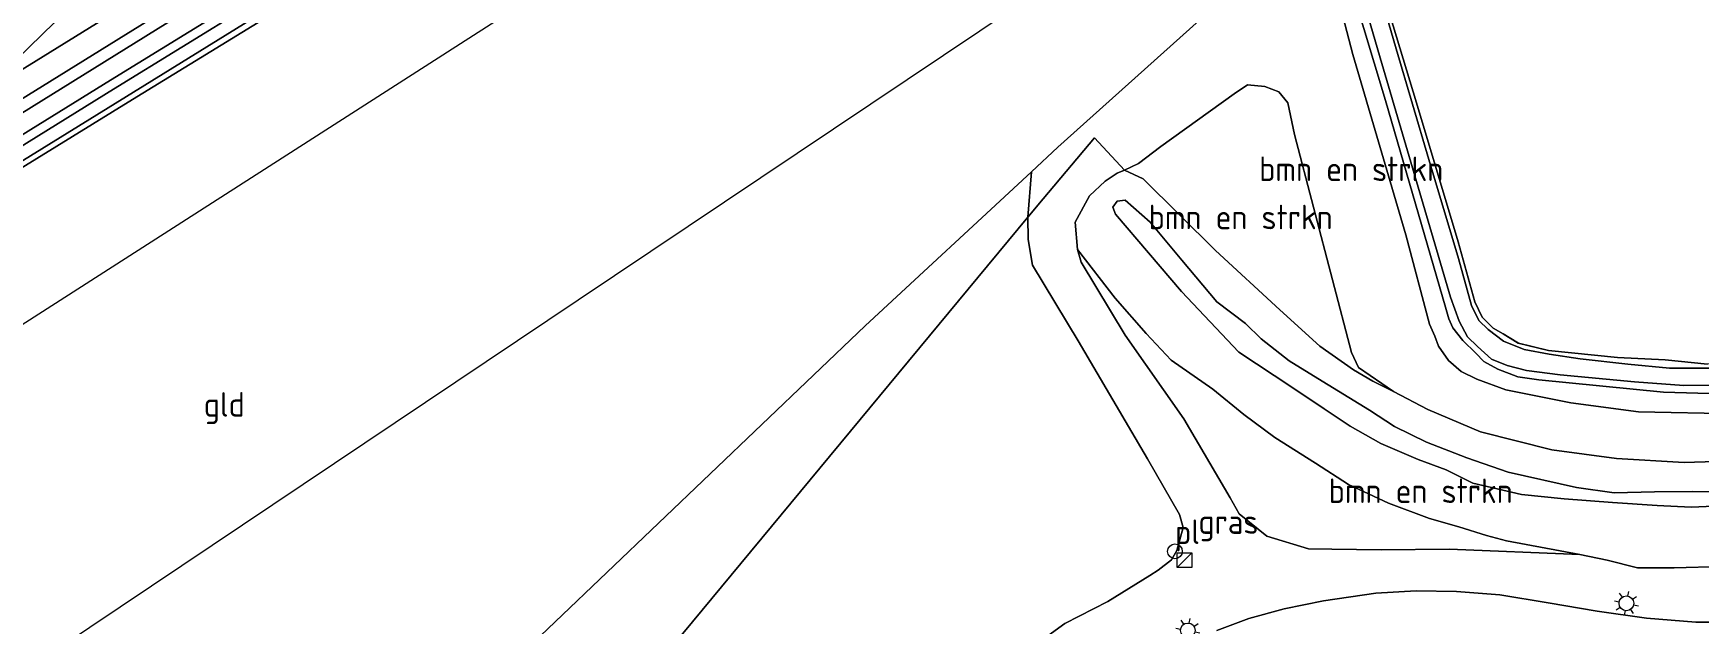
# Model space of a CAD drawing. Extents: x 253736 to 255979, y 477184 to 479215.
# Drawn here: x 255466.4 to 255636.1, y 478697.8 to 478758 of the extents above; entities that cross this region are included whole.
import ezdxf
from ezdxf.enums import TextEntityAlignment as Align

# ---------------------------------------------------------------- set-up
doc = ezdxf.new("R2010")
doc.units = 0
for name, color, linetype, lineweight in [('af-bs-doorgang', 8, 'Continuous', 18), ('af-bs-rasterhekwerk', 8, 'hekwerk', 18), ('bp-b5-bomenstruiken', 8, 'Continuous', 18), ('bp-b5-grasland', 8, 'Continuous', 18), ('gw-bs-insteekwatergang', 8, 'Continuous', 18), ('gw-bs-kruinlijn', 8, 'Continuous', 18), ('gw-bs-teenlijn', 8, 'Continuous', 18), ('kd-bs-opnamedtmgrens', 8, 'Continuous', 18), ('og-b5-grond_ingericht', 8, 'Continuous', 18), ('og-b5-water', 8, 'Continuous', 18), ('og-bs-hoogtelijn', 8, 'Continuous', 18), ('og-bs-inrichtingselement', 8, 'Continuous', 18), ('og-bs-terreinafscheiding', 8, 'Continuous', 18), ('vh-b5-verh_soort', 8, 'Continuous', 18), ('wh-bs-waterlijn', 8, 'Continuous', 18), ('wm-bs-lichtmast', 8, 'Continuous', 18)]:
    doc.layers.add(name, color=color, linetype=linetype, lineweight=lineweight)
doc.styles.add('rtw_iso', font='isocp.shx')
doc.linetypes.add('hekwerk', pattern='A,7,-1.5,[1,RTW.shx,S=0.75,R=0,X=0,Y=0],-1.5', length=10)

# ---------------------------------------------------------------- blocks, each defined once
blk = doc.blocks.new('dtbattr-r')
at = {"style": 'rtw_iso'}
blk.add_attdef('TAG', text='', height=2.5, dxfattribs=at).set_placement((0, 0), align=Align.MIDDLE_CENTER)
blk = doc.blocks.new('RW1 Buren totaal_ACAD_1_FMEBLOCK352')
at = {"layer": 'og-b5-grond_ingericht'}
for points in [[(68.81, -18.38, 25.52), (50.42, -35.67, 25.66), (44.24, -41.44, 25.67), (40.71, -44.78, 25.72), (36.73, -48.37, 25.74), (34.11, -50.45, 25.73), (31.17, -52.7, 25.74), (28.21, -54.91, 25.72), (24.63, -57.25, 25.86), (21.76, -59.12, 25.82), (17.01, -62.03, 25.81), (14.17, -63.49, 25.82), (10.89, -64.89, 25.72), (7.08, -66.37, 25.75), (3.09, -67.53, 25.8), (0.37, -68.21, 25.82), (-3.51, -69.08, 25.74), (-6.91, -69.64, 25.7), (-10.85, -70.28, 25.64), (-15.06, -70.67, 25.67), (-19.38, -70.25, 25.66), (-24.24, -69.99, 25.68), (-31.27, -69.27, 25.81), (-34.34, -68.54, 25.83), (-35.88, -67.59, 25.83), (-36.89, -67.02, 25.8), (-38.01, -65.9, 25.62), (-38.77, -64.32, 25.61), (-40.47, -58.21, 25.68), (-44.73, -44.05, 25.68), (-47.42, -35.09, 25.72), (-49.07, -30.72, 25.59), (-52.64, -19.28, 25.67), (-58.05, -0.64, 25.68), (-61.03, 9.26, 25.62), (-62.01, 12.09, 25.62), (-62.55, 12.78, 25.59), (-63.27, 13.26, 25.59), (-64.6, 13.33, 25.53), (-65.57, 12.69, 25.48), (-65.97, 11.67, 25.42), (-66.68, 14.99, 25.53), (-67.97, 19.06, 25.58), (-68.81, 22.09, 25.52), (-68.36, 22.41, 25.48), (-68.23, 22.37, 25.34), (-67.7, 22.05, 25.36), (-66.64, 22.53, 25.42), (-65.63, 23.33, 25.42), (-65.19, 24.43, 25.47), (-64.79, 25, 25.48), (-62.58, 26.59, 25.61), (-61.53, 27.23, 25.7), (-58.42, 29.13, 25.72), (-57.25, 29.84, 25.7), (-52.31, 33.1, 25.62), (-39.24, 41.2, 25.67), (-23.43, 50.84, 25.74), (-20.91, 52.49, 25.9), (-23.47, 56.92, 25.83), (-21.79, 57.95, 25.8), (-16.84, 61.04, 25.85), (-5.35, 68.04, 25.83), (-2.88, 63.72, 25.88), (9.49, 70.67, 25.92)], [(-3.87, 63.16, 26.04), (-14.14, 57.08, 26.04), (-7.77, 46.22, 26.04), (2.44, 52.08, 26.04)], [(11.38, 49.89, 25.98), (19.22, 37.13, 25.98), (26.76, 41.74, 25.98), (18.98, 54.56, 25.98)], [(6.21, 46.92, 25.99), (-1.84, 41.23, 25.99), (3.94, 32.95, 25.99), (11.98, 38.4, 25.99), (11.87, 38.58, 25.99), (15.81, 41.4, 25.99), (14.53, 43.19, 25.99), (10.66, 40.52, 25.99)], [(-15.62, 13.21, 25.91), (-5.54, 0.33, 25.91), (2.06, 6.11, 25.91), (-8.14, 19.07, 25.91)], [(-24.18, 4.8, 26.13), (-26.92, 8.31, 26.13), (-34.62, 2.39, 26.13), (-34.87, 2.72, 26.13), (-42.25, -2.78, 26.13), (-41.98, -8.34, 26.13), (-39.02, -17.74, 26.13), (-35.23, -16.71, 26.13), (-38.12, -7.09, 26.13), (-40.42, -7.7, 26.13), (-37.49, -5.62, 26.13), (-37.77, -5.27, 26.13), (-32.2, -1.16, 26.13), (-32.13, -1.26, 26.13)]]:
    blk.add_polyline3d(points, close=True, dxfattribs=at)
blk = doc.blocks.new('dtb')
blk.add_circle((0, 0), 0.75)
blk = doc.blocks.new('dtbattr')
at = {"style": 'rtw_iso'}
blk.add_attdef('TAG', (0.59, 0.87), '', height=2.5, dxfattribs=at)
blk = doc.blocks.new('kast')
blk.add_line((-0.75, -0.75), (0.75, 0.75))
blk.add_lwpolyline([(-0.75, 0.75), (0.75, 0.75), (0.75, -0.75), (-0.75, -0.75)], close=True)
blk = doc.blocks.new('lantaarnpaal')
for p, q in [((-0.75, 0), (-1.25, 0)), ((-0.88, 0.88), (-0.53, 0.53)), ((0, 0.75), (0, 1.25)), ((0.53, 0.53), (0.88, 0.88)), ((0.75, 0), (1.25, 0)), ((-0.53, -0.53), (-0.88, -0.88)), ((0, -0.75), (0, -1.25)), ((0.53, -0.53), (0.88, -0.88))]:
    blk.add_line(p, q)
blk.add_circle((0, 0), 0.75)

msp = doc.modelspace()

# ---------------------------------------------------------------- linework, layer by layer
at = {"layer": 'af-bs-doorgang'}
msp.add_polyline3d([(255574.534, 478747.33, 25.601), (255577.618, 478744.013, 25.658)], dxfattribs=at)
at = {"layer": 'af-bs-rasterhekwerk'}
for points in [[(255584.1, 478813.996, 25.583), (255583.266, 478817.018, 25.523), (255555.98, 478800.068, 25.328), (255524.237, 478780.483, 25.034), (255476.533, 478751.217, 24.899), (255432.976, 478724.396, 24.695)], [(255378.341, 478670.25, 24.23), (255389.451, 478661.158, 24.287), (255406.752, 478646.642, 24.29), (255422.689, 478633.554, 24.374), (255430.779, 478626.669, 24.476), (255439.648, 478619.324, 24.401), (255456.402, 478637.687, 24.479), (255551.17, 478728.152, 25.166), (255568.117, 478743.853, 25.379), (255570.809, 478746.348, 25.193), (255597.001, 478769.856, 25.412), (255586.107, 478806.605, 25.415), (255585.399, 478809.926, 25.535)], [(255637.017, 478724.267, 25.673), (255632.693, 478724.682, 25.661), (255627.839, 478724.947, 25.679), (255620.802, 478725.66, 25.808), (255617.73, 478726.391, 25.829), (255616.199, 478727.347, 25.826), (255615.184, 478727.909, 25.802), (255614.066, 478729.031, 25.616), (255613.3, 478730.612, 25.613), (255611.602, 478736.727, 25.682), (255607.349, 478750.878, 25.676), (255604.656, 478759.846, 25.724)], [(255425.09, 478573.925, 24.528), (255461.684, 478595.96, 24.986), (255458.315, 478608.467, 24.914), (255459.431, 478611.484, 24.962), (255469.264, 478627.979, 25.157), (255474.025, 478633.179, 25.157), (255484.302, 478644.132, 24.869), (255499.948, 478659.024, 24.722), (255528.502, 478691.851, 24.776), (255567.762, 478739.232, 25.382), (255569.315, 478741.106, 25.421), (255574.534, 478747.33, 25.601)], [(255577.618, 478744.013, 25.658), (255579.498, 478743.128, 25.781), (255586.864, 478735.852, 25.829), (255593.432, 478729.784, 25.859), (255597.521, 478726.095, 25.94), (255600.927, 478723.663, 25.97), (255602.902, 478722.519, 26.021), (255605.026, 478721.478, 26), (255608.525, 478719.648, 25.964), (255613.895, 478717.362, 25.961), (255621.153, 478715.533, 26.078), (255627.731, 478714.655, 26.147), (255634.617, 478714.251, 26.186), (255639.956, 478714.395, 26.18)]]:
    msp.add_polyline3d(points, dxfattribs=at)
at = {"layer": 'bp-b5-bomenstruiken'}
for points in [[(255605.026, 478721.478, 26), (255602.902, 478722.519, 26.021), (255600.927, 478723.663, 25.97), (255597.521, 478726.095, 25.94), (255593.432, 478729.784, 25.859), (255586.864, 478735.852, 25.829), (255579.498, 478743.128, 25.781), (255577.618, 478744.013, 25.658), (255579.02, 478744.685, 25.661), (255581.321, 478746.43, 25.565), (255588.792, 478751.788, 25.496), (255590.138, 478752.701, 25.502), (255591.91, 478752.543, 25.613), (255593.34, 478751.99, 25.67), (255594.264, 478750.883, 25.667), (255594.925, 478747.664, 25.652), (255600.749, 478725.452, 25.94), (255601.459, 478723.923, 25.967)], [(255567.762, 478739.232, 25.382), (255528.502, 478691.851, 24.776), (255499.948, 478659.024, 24.722), (255484.302, 478644.132, 24.869), (255474.025, 478633.179, 25.157), (255469.264, 478627.979, 25.157), (255459.431, 478611.484, 24.962), (255458.315, 478608.467, 24.914), (255461.684, 478595.96, 24.986), (255425.09, 478573.925, 24.528), (255411.455, 478594.271, 24.477), (255423.557, 478601.905, 24.491), (255439.775, 478615.616, 24.44), (255440.951, 478616.557, 24.401), (255440.678, 478617.743, 24.404), (255439.648, 478619.324, 24.401), (255456.402, 478637.687, 24.479), (255551.17, 478728.152, 25.166), (255568.117, 478743.853, 25.379)], [(255623.992, 478704.879, 25.457), (255610.727, 478705.396, 25.502), (255603.757, 478705.343, 25.529), (255598.728, 478705.416, 25.547), (255596.352, 478705.426, 25.535), (255592.116, 478706.719, 25.532), (255589.294, 478709.009, 25.493), (255588.378, 478710.624, 25.43), (255583.652, 478718.699, 25.43), (255577.682, 478727.226, 25.403), (255573.184, 478734.638, 25.523), (255572.813, 478735.924, 25.565), (255576.644, 478730.971, 25.538), (255579.799, 478727.376, 25.538), (255582.351, 478724.673, 25.52), (255586.62, 478721.695, 25.529), (255589.752, 478719.121, 25.55), (255592.922, 478716.789, 25.559), (255597.058, 478714.169, 25.559), (255600.418, 478712, 25.526), (255604.51, 478710.094, 25.517), (255608.681, 478708.528, 25.526), (255611.662, 478707.672, 25.502), (255614.499, 478706.786, 25.496), (255616.542, 478706.249, 25.502)]]:
    msp.add_polyline3d(points, close=True, dxfattribs=at)
for points in [[(255638.532, 478703.653, 25.427), (255633.619, 478703.509, 25.421), (255629.889, 478703.503, 25.418), (255626.772, 478704.278, 25.439), (255623.992, 478704.879, 25.457), (255616.542, 478706.249, 25.502), (255614.499, 478706.786, 25.496), (255611.662, 478707.672, 25.502), (255608.681, 478708.528, 25.526), (255604.51, 478710.094, 25.517), (255600.418, 478712, 25.526), (255597.058, 478714.169, 25.559), (255592.922, 478716.789, 25.559), (255589.752, 478719.121, 25.55), (255586.62, 478721.695, 25.529), (255582.351, 478724.673, 25.52), (255579.799, 478727.376, 25.538), (255576.644, 478730.971, 25.538), (255572.813, 478735.924, 25.565), (255572.573, 478738.71, 25.556), (255574.037, 478741.397, 25.604), (255575.633, 478742.884, 25.607), (255576.853, 478743.699, 25.616), (255577.618, 478744.013, 25.658), (255579.498, 478743.128, 25.781), (255586.864, 478735.852, 25.829), (255593.432, 478729.784, 25.859), (255597.521, 478726.095, 25.94), (255600.927, 478723.663, 25.97), (255602.902, 478722.519, 26.021), (255605.026, 478721.478, 26), (255608.525, 478719.648, 25.964), (255613.895, 478717.362, 25.961), (255621.153, 478715.533, 26.078), (255627.731, 478714.655, 26.147), (255634.617, 478714.251, 26.186), (255639.956, 478714.395, 26.18)], [(255639.96, 478709.88, 28.712), (255635.332, 478709.683, 28.7), (255631.873, 478709.849, 28.694), (255627.334, 478710.176, 28.697), (255622.419, 478710.526, 28.7), (255618.049, 478710.985, 28.706), (255613.084, 478712.119, 28.715), (255610.386, 478713.475, 28.715), (255607.519, 478714.549, 28.715), (255603.72, 478716.162, 28.7), (255600.604, 478717.949, 28.73), (255597.948, 478719.722, 28.751), (255594.657, 478721.919, 28.697), (255589.24, 478725.487, 28.673), (255583.419, 478731.676, 28.541), (255576.676, 478739.541, 28.487), (255576.426, 478740.251, 28.43), (255576.845, 478740.865, 28.394), (255577.68, 478740.972, 28.391), (255580.229, 478738.708, 28.385), (255583.461, 478734.857, 28.394), (255587.02, 478730.616, 28.463), (255589.951, 478728.406, 28.496), (255591.542, 478726.829, 28.508), (255594.368, 478724.591, 28.514), (255597.294, 478722.796, 28.535), (255602.576, 478719.568, 28.547), (255605.113, 478717.914, 28.547), (255608.378, 478716.324, 28.565), (255612.47, 478714.708, 28.676), (255616.704, 478713.251, 28.7), (255623.656, 478711.687, 28.703), (255627.509, 478711.14, 28.703), (255631.592, 478711.249, 28.709), (255635.45, 478711.285, 28.667), (255638.964, 478711.261, 28.652)], [(255638.964, 478711.261, 28.652), (255635.45, 478711.285, 28.667), (255631.592, 478711.249, 28.709), (255627.509, 478711.14, 28.703), (255623.656, 478711.687, 28.703), (255616.704, 478713.251, 28.7), (255612.47, 478714.708, 28.676), (255608.378, 478716.324, 28.565), (255605.113, 478717.914, 28.547), (255602.576, 478719.568, 28.547), (255597.294, 478722.796, 28.535), (255594.368, 478724.591, 28.514), (255591.542, 478726.829, 28.508), (255589.951, 478728.406, 28.496), (255587.02, 478730.616, 28.463), (255583.461, 478734.857, 28.394), (255580.229, 478738.708, 28.385), (255577.68, 478740.972, 28.391), (255576.845, 478740.865, 28.394), (255576.426, 478740.251, 28.43), (255576.676, 478739.541, 28.487), (255583.419, 478731.676, 28.541), (255589.24, 478725.487, 28.673), (255594.657, 478721.919, 28.697), (255597.948, 478719.722, 28.751), (255600.604, 478717.949, 28.73), (255603.72, 478716.162, 28.7), (255607.519, 478714.549, 28.715), (255610.386, 478713.475, 28.715), (255613.084, 478712.119, 28.715), (255618.049, 478710.985, 28.706), (255622.419, 478710.526, 28.7), (255627.334, 478710.176, 28.697), (255631.873, 478709.849, 28.694), (255635.332, 478709.683, 28.7), (255639.96, 478709.88, 28.712)], [(255528.502, 478691.851, 24.776), (255567.762, 478739.232, 25.382), (255567.791, 478736.951, 25.385), (255568.248, 478734.336, 25.388), (255572.875, 478726.646, 25.373), (255579.939, 478714.598, 25.406), (255583.221, 478708.94, 25.469), (255583.584, 478707.613, 25.475), (255582.926, 478705.281, 25.487), (255582.396, 478704.335, 25.484), (255581.037, 478703.266, 25.481), (255580.185, 478702.736, 25.49), (255575.923, 478700.064, 25.319), (255571.536, 478697.828, 25.283), (255566.793, 478694.402, 25.34)]]:
    msp.add_polyline3d(points, dxfattribs=at)
at = {"layer": 'bp-b5-grasland'}
for points in [[(255460.815, 478751.515, 25.389), (255468.585, 478759.065, 25.725), (255482.653, 478767.733, 25.775), (255520.178, 478790.819, 25.781), (255552.751, 478810.927, 25.892), (255571.541, 478822.308, 25.853), (255584.221, 478827.448, 25.787), (255559.053, 478812.068, 25.688), (255537.643, 478798.845, 25.598), (255507.386, 478780.205, 25.49), (255475.451, 478760.547, 25.445)], [(255583.716, 478817.347, 25.484), (255583.266, 478817.018, 25.523), (255555.98, 478800.068, 25.328), (255524.237, 478780.483, 25.034), (255476.533, 478751.217, 24.899), (255432.976, 478724.396, 24.695), (255434.627, 478726.076, 24.633), (255453.024, 478737.409, 24.77), (255489.008, 478759.601, 24.89), (255529.933, 478784.662, 25.037), (255553.808, 478799.308, 25.268), (255572.099, 478810.51, 25.346), (255582.873, 478817.42, 25.352), (255583.215, 478817.55, 25.346)]]:
    msp.add_polyline3d(points, close=True, dxfattribs=at)
for points in [[(255448.121, 478739.185, 25.119), (255481.101, 478759.663, 25.271), (255516.332, 478781.206, 25.313), (255547.399, 478800.202, 25.478), (255576.411, 478818.339, 25.634), (255586.65, 478824.341, 25.673), (255587.438, 478824.733, 25.676), (255588.22, 478824.299, 25.667), (255588.841, 478823.466, 25.667), (255589.22, 478822.571, 25.673), (255589.09, 478821.536, 25.676), (255588.573, 478821.018, 25.574), (255587.44, 478820.171, 25.511), (255587.282, 478819.932, 25.484), (255583.716, 478817.347, 25.484), (255583.215, 478817.55, 25.346), (255582.873, 478817.42, 25.352), (255572.099, 478810.51, 25.346), (255553.808, 478799.308, 25.268), (255529.933, 478784.662, 25.037), (255489.008, 478759.601, 24.89), (255453.024, 478737.409, 24.77)], [(255438.676, 478730.008, 23.591), (255474.61, 478752.258, 23.705), (255516.37, 478777.992, 23.804), (255565.465, 478808.489, 23.906), (255582.915, 478818.808, 24.008), (255583.501, 478818.898, 23.996), (255583.9, 478818.658, 23.993), (255584.245, 478818.264, 23.993), (255584.486, 478818.222, 23.993), (255584.756, 478818.428, 23.987), (255584.873, 478819.047, 23.984), (255584.968, 478820.148, 23.987), (255585.404, 478820.796, 24.02), (255588.041, 478822.648, 24.071), (255587.772, 478823.187, 24.071), (255572.609, 478813.698, 23.996), (255545.044, 478796.572, 23.951), (255513.497, 478777.288, 23.825), (255474.3, 478753.182, 23.78), (255441.946, 478733.185, 23.712)], [(255596.332, 478777.317, 24.089), (255604.189, 478751.119, 24.128), (255610.301, 478730.047, 24.239), (255610.662, 478728.881, 24.263), (255611.061, 478727.967, 24.266), (255612.094, 478726.655, 24.266), (255613.398, 478725.38, 24.266), (255614.229, 478724.532, 24.266), (255615.648, 478723.754, 24.266), (255617.677, 478722.957, 24.266), (255619.83, 478722.656, 24.266), (255632.535, 478721.408, 24.269), (255638.378, 478721.246, 24.296)], [(255638.046, 478722.108, 24.422), (255634.592, 478722.078, 24.422), (255629.579, 478722.468, 24.422), (255621.998, 478723.163, 24.377), (255618.579, 478723.627, 24.368), (255616.583, 478724.11, 24.368), (255615.014, 478724.778, 24.368), (255613.578, 478726.062, 24.368), (255612.552, 478727.057, 24.368), (255611.691, 478728.629, 24.368), (255610.832, 478731.069, 24.347), (255603.661, 478755.471, 24.182), (255596.982, 478778.453, 24.155)], [(255639.956, 478714.395, 26.18), (255634.617, 478714.251, 26.186), (255627.731, 478714.655, 26.147), (255621.153, 478715.533, 26.078), (255613.895, 478717.362, 25.961), (255608.525, 478719.648, 25.964), (255605.026, 478721.478, 26), (255601.459, 478723.923, 25.967), (255600.749, 478725.452, 25.94), (255594.925, 478747.664, 25.652), (255594.264, 478750.883, 25.667), (255593.34, 478751.99, 25.67), (255591.91, 478752.543, 25.613), (255590.138, 478752.701, 25.502), (255588.792, 478751.788, 25.496), (255581.321, 478746.43, 25.565), (255579.02, 478744.685, 25.661), (255577.618, 478744.013, 25.658), (255574.534, 478747.33, 25.601), (255569.315, 478741.106, 25.421), (255567.762, 478739.232, 25.382), (255568.117, 478743.853, 25.379), (255570.809, 478746.348, 25.193), (255597.001, 478769.856, 25.412)], [(255598.052, 478766.626, 25.466), (255600.862, 478755.789, 25.58), (255606.275, 478737.438, 25.691), (255608.674, 478728.337, 25.76), (255609.233, 478727.093, 25.757), (255609.607, 478726.087, 25.814), (255610.62, 478724.629, 25.859), (255611.921, 478723.51, 25.85), (255613.506, 478722.742, 25.832), (255616.468, 478721.657, 25.829), (255623.095, 478720.305, 25.868), (255629.985, 478719.402, 25.922), (255639.997, 478719.191, 25.88)], [(255639.997, 478719.191, 25.88), (255629.985, 478719.402, 25.922), (255623.095, 478720.305, 25.868), (255616.468, 478721.657, 25.829), (255613.506, 478722.742, 25.832), (255611.921, 478723.51, 25.85), (255610.62, 478724.629, 25.859), (255609.607, 478726.087, 25.814), (255609.233, 478727.093, 25.757), (255608.674, 478728.337, 25.76), (255606.275, 478737.438, 25.691), (255600.862, 478755.789, 25.58), (255598.052, 478766.626, 25.466)], [(255637.417, 478723.858, 25.601), (255633.15, 478723.839, 25.535), (255628.876, 478724.253, 25.541), (255624.048, 478724.801, 25.595), (255620.884, 478725.288, 25.682), (255618.334, 478725.739, 25.784), (255616.21, 478726.601, 25.745), (255614.671, 478727.79, 25.622), (255613.713, 478728.708, 25.589), (255612.946, 478730.228, 25.58), (255611.637, 478735.023, 25.667), (255608.602, 478745.099, 25.568), (255605.272, 478756.378, 25.586), (255603.009, 478764.21, 25.595)], [(255603.009, 478764.21, 25.595), (255605.272, 478756.378, 25.586), (255608.602, 478745.099, 25.568), (255611.637, 478735.023, 25.667), (255612.946, 478730.228, 25.58), (255613.713, 478728.708, 25.589), (255614.671, 478727.79, 25.622), (255616.21, 478726.601, 25.745), (255618.334, 478725.739, 25.784), (255620.884, 478725.288, 25.682), (255624.048, 478724.801, 25.595), (255628.876, 478724.253, 25.541), (255633.15, 478723.839, 25.535), (255637.417, 478723.858, 25.601)], [(255452.33, 478743.273, 25.196), (255481.655, 478761.491, 25.343)], [(255604.656, 478759.846, 25.724), (255607.349, 478750.878, 25.676), (255611.602, 478736.727, 25.682), (255613.3, 478730.612, 25.613), (255614.066, 478729.031, 25.616), (255615.184, 478727.909, 25.802), (255616.199, 478727.347, 25.826), (255617.73, 478726.391, 25.829), (255620.802, 478725.66, 25.808), (255627.839, 478724.947, 25.679), (255632.693, 478724.682, 25.661), (255637.017, 478724.267, 25.673)], [(255481.101, 478759.663, 25.271), (255448.121, 478739.185, 25.119)], [(255566.793, 478694.402, 25.34), (255571.536, 478697.828, 25.283), (255575.923, 478700.064, 25.319), (255580.185, 478702.736, 25.49), (255581.037, 478703.266, 25.481), (255582.396, 478704.335, 25.484), (255582.926, 478705.281, 25.487), (255583.584, 478707.613, 25.475), (255583.221, 478708.94, 25.469), (255579.939, 478714.598, 25.406), (255572.875, 478726.646, 25.373), (255568.248, 478734.336, 25.388), (255567.791, 478736.951, 25.385), (255567.762, 478739.232, 25.382), (255569.315, 478741.106, 25.421), (255574.534, 478747.33, 25.601), (255577.618, 478744.013, 25.658), (255576.853, 478743.699, 25.616), (255575.633, 478742.884, 25.607), (255574.037, 478741.397, 25.604), (255572.573, 478738.71, 25.556), (255572.813, 478735.924, 25.565), (255573.184, 478734.638, 25.523), (255577.682, 478727.226, 25.403), (255583.652, 478718.699, 25.43), (255588.378, 478710.624, 25.43), (255589.294, 478709.009, 25.493), (255592.116, 478706.719, 25.532), (255596.352, 478705.426, 25.535), (255598.728, 478705.416, 25.547), (255603.757, 478705.343, 25.529), (255610.727, 478705.396, 25.502), (255623.992, 478704.879, 25.457), (255626.772, 478704.278, 25.439), (255629.889, 478703.503, 25.418), (255633.619, 478703.509, 25.421), (255638.532, 478703.653, 25.427)], [(255642.656, 478697.979, 25.601), (255635.824, 478697.983, 25.598), (255630.799, 478698.369, 25.616), (255625.757, 478699.082, 25.619), (255620.776, 478699.943, 25.568), (255615.842, 478700.74, 25.649), (255611.428, 478701.098, 25.631), (255607.31, 478701.16, 25.661), (255603.219, 478700.943, 25.613), (255597.884, 478700.135, 25.568), (255593.862, 478699.32, 25.577), (255590.276, 478698.344, 25.568), (255587.016, 478697.125, 25.529)]]:
    msp.add_polyline3d(points, dxfattribs=at)
at = {"layer": 'gw-bs-insteekwatergang'}
for points in [[(255598.052, 478766.626, 25.466), (255600.862, 478755.789, 25.58), (255606.275, 478737.438, 25.691), (255608.674, 478728.337, 25.76), (255609.233, 478727.093, 25.757), (255609.607, 478726.087, 25.814), (255610.62, 478724.629, 25.859), (255611.921, 478723.51, 25.85), (255613.506, 478722.742, 25.832), (255616.468, 478721.657, 25.829), (255623.095, 478720.305, 25.868), (255629.985, 478719.402, 25.922), (255639.997, 478719.191, 25.88)], [(255637.417, 478723.858, 25.601), (255633.15, 478723.839, 25.535), (255628.876, 478724.253, 25.541), (255624.048, 478724.801, 25.595), (255620.884, 478725.288, 25.682), (255618.334, 478725.739, 25.784), (255616.21, 478726.601, 25.745), (255614.671, 478727.79, 25.622), (255613.713, 478728.708, 25.589), (255612.946, 478730.228, 25.58), (255611.637, 478735.023, 25.667), (255608.602, 478745.099, 25.568), (255605.272, 478756.378, 25.586), (255603.009, 478764.21, 25.595)], [(255481.101, 478759.663, 25.271), (255448.121, 478739.185, 25.119)], [(255453.024, 478737.409, 24.77), (255489.008, 478759.601, 24.89)]]:
    msp.add_polyline3d(points, dxfattribs=at)
at = {"layer": 'gw-bs-kruinlijn'}
msp.add_polyline3d([(255639.96, 478709.88, 28.712), (255635.332, 478709.683, 28.7), (255631.873, 478709.849, 28.694), (255627.334, 478710.176, 28.697), (255622.419, 478710.526, 28.7), (255618.049, 478710.985, 28.706), (255613.084, 478712.119, 28.715), (255610.386, 478713.475, 28.715), (255607.519, 478714.549, 28.715), (255603.72, 478716.162, 28.7), (255600.604, 478717.949, 28.73), (255597.948, 478719.722, 28.751), (255594.657, 478721.919, 28.697), (255589.24, 478725.487, 28.673), (255583.419, 478731.676, 28.541), (255576.676, 478739.541, 28.487), (255576.426, 478740.251, 28.43), (255576.845, 478740.865, 28.394), (255577.68, 478740.972, 28.391), (255580.229, 478738.708, 28.385), (255583.461, 478734.857, 28.394), (255587.02, 478730.616, 28.463), (255589.951, 478728.406, 28.496), (255591.542, 478726.829, 28.508), (255594.368, 478724.591, 28.514), (255597.294, 478722.796, 28.535), (255602.576, 478719.568, 28.547), (255605.113, 478717.914, 28.547), (255608.378, 478716.324, 28.565), (255612.47, 478714.708, 28.676), (255616.704, 478713.251, 28.7), (255623.656, 478711.687, 28.703), (255627.509, 478711.14, 28.703), (255631.592, 478711.249, 28.709), (255635.45, 478711.285, 28.667), (255638.964, 478711.261, 28.652)], dxfattribs=at)
at = {"layer": 'gw-bs-teenlijn'}
msp.add_polyline3d([(255572.813, 478735.924, 25.565), (255576.644, 478730.971, 25.538), (255579.799, 478727.376, 25.538), (255582.351, 478724.673, 25.52), (255586.62, 478721.695, 25.529), (255589.752, 478719.121, 25.55), (255592.922, 478716.789, 25.559), (255597.058, 478714.169, 25.559), (255600.418, 478712, 25.526), (255604.51, 478710.094, 25.517), (255608.681, 478708.528, 25.526), (255611.662, 478707.672, 25.502), (255614.499, 478706.786, 25.496), (255616.542, 478706.249, 25.502), (255623.992, 478704.879, 25.457)], dxfattribs=at)
at = {"layer": 'kd-bs-opnamedtmgrens'}
msp.add_polyline3d([(255628.676, 478914.962, 25.524), (255580.46, 478867.89, 25.623), (255579.147, 478866.609, 25.778), (255576.239, 478863.769, 25.784), (255575.541, 478863.087, 25.816), (255537.66, 478826.168, 25.475), (255527.416, 478816.216, 25.277), (255523.676, 478812.582, 24.593), (255520.666, 478809.659, 24.593), (255517.562, 478806.644, 25.337), (255513.862, 478803.049, 25.445), (255503.851, 478793.324, 25.481), (255492.648, 478782.44, 25.72), (255492.111, 478781.918, 25.694), (255480.895, 478771.023, 25.901), (255469.871, 478760.315, 25.685), (255468.585, 478759.065, 25.725), (255460.815, 478751.515, 25.389)], dxfattribs=at)
at = {"layer": 'og-b5-grond_ingericht'}
msp.add_polyline3d([(255584.1, 478813.996, 25.583), (255585.399, 478809.926, 25.535), (255586.107, 478806.605, 25.415), (255597.001, 478769.856, 25.412), (255570.809, 478746.348, 25.193), (255568.117, 478743.853, 25.379), (255551.17, 478728.152, 25.166), (255456.402, 478637.687, 24.479), (255439.648, 478619.324, 24.401), (255430.779, 478626.669, 24.476), (255422.689, 478633.554, 24.374), (255406.752, 478646.642, 24.29), (255389.451, 478661.158, 24.287), (255378.341, 478670.25, 24.23), (255387.302, 478677.915, 24.349), (255432.976, 478724.396, 24.695), (255476.533, 478751.217, 24.899), (255524.237, 478780.483, 25.034), (255555.98, 478800.068, 25.328), (255583.266, 478817.018, 25.523)], close=True, dxfattribs=at)
at = {"layer": 'og-b5-water'}
msp.add_polyline3d([(255438.676, 478730.008, 23.591), (255441.946, 478733.185, 23.712), (255474.3, 478753.182, 23.78), (255513.497, 478777.288, 23.825), (255545.044, 478796.572, 23.951), (255572.609, 478813.698, 23.996), (255587.772, 478823.187, 24.071), (255588.041, 478822.648, 24.071), (255585.404, 478820.796, 24.02), (255584.968, 478820.148, 23.987), (255584.873, 478819.047, 23.984), (255584.756, 478818.428, 23.987), (255584.486, 478818.222, 23.993), (255584.245, 478818.264, 23.993), (255583.9, 478818.658, 23.993), (255583.501, 478818.898, 23.996), (255582.915, 478818.808, 24.008), (255565.465, 478808.489, 23.906), (255516.37, 478777.992, 23.804), (255474.61, 478752.258, 23.705)], close=True, dxfattribs=at)
for points in [[(255638.378, 478721.246, 24.296), (255632.535, 478721.408, 24.269), (255619.83, 478722.656, 24.266), (255617.677, 478722.957, 24.266), (255615.648, 478723.754, 24.266), (255614.229, 478724.532, 24.266), (255613.398, 478725.38, 24.266), (255612.094, 478726.655, 24.266), (255611.061, 478727.967, 24.266), (255610.662, 478728.881, 24.263), (255610.301, 478730.047, 24.239), (255604.189, 478751.119, 24.128), (255596.332, 478777.317, 24.089)], [(255596.982, 478778.453, 24.155), (255603.661, 478755.471, 24.182), (255610.832, 478731.069, 24.347), (255611.691, 478728.629, 24.368), (255612.552, 478727.057, 24.368), (255613.578, 478726.062, 24.368), (255615.014, 478724.778, 24.368), (255616.583, 478724.11, 24.368), (255618.579, 478723.627, 24.368), (255621.998, 478723.163, 24.377), (255629.579, 478722.468, 24.422), (255634.592, 478722.078, 24.422), (255638.046, 478722.108, 24.422)]]:
    msp.add_polyline3d(points, dxfattribs=at)
at = {"layer": 'og-bs-hoogtelijn'}
msp.add_polyline3d([(255421.711, 478700.382, 24.536), (255568.444, 478794.444, 25.136), (255577.764, 478768.195, 25.283), (255521.936, 478730.779, 24.947), (255450.414, 478682.844, 24.509), (255413.781, 478658.292, 24.335), (255438.145, 478639.365, 24.401), (255478.379, 478666.33, 24.569)], dxfattribs=at)
at = {"layer": 'og-bs-terreinafscheiding'}
for points in [[(255657.15, 478872.219, 25.955), (255640.857, 478862.514, 25.835), (255635.338, 478859.101, 25.901), (255627.725, 478854.393, 25.907), (255626.198, 478853.448, 25.895), (255606.825, 478841.622, 25.82), (255595.716, 478834.73, 25.808), (255584.221, 478827.448, 25.787), (255559.053, 478812.068, 25.688), (255537.643, 478798.845, 25.598), (255507.386, 478780.205, 25.49), (255475.451, 478760.547, 25.445), (255460.815, 478751.515, 25.389)], [(255452.33, 478743.273, 25.196), (255481.655, 478761.491, 25.343), (255515.202, 478782.249, 25.4), (255545.273, 478800.669, 25.571), (255562.723, 478811.426, 25.583), (255586.928, 478826.167, 25.712), (255593.701, 478830.39, 25.718), (255616.438, 478844.618, 25.76), (255627.832, 478851.721, 25.85), (255628.603, 478851.853, 25.832), (255630.281, 478852.88, 25.799), (255635.237, 478855.977, 25.85), (255646.723, 478862.973, 25.826), (255649.014, 478864.539, 25.802), (255651.562, 478866.109, 25.739), (255654, 478867.623, 25.748), (255656.634, 478869.14, 25.775), (255658.544, 478870.126, 25.777)], [(255638.532, 478703.653, 25.427), (255633.619, 478703.509, 25.421), (255629.889, 478703.503, 25.418), (255626.772, 478704.278, 25.439), (255623.992, 478704.879, 25.457), (255610.727, 478705.396, 25.502), (255603.757, 478705.343, 25.529), (255598.728, 478705.416, 25.547), (255596.352, 478705.426, 25.535), (255592.116, 478706.719, 25.532), (255589.294, 478709.009, 25.493), (255588.378, 478710.624, 25.43), (255583.652, 478718.699, 25.43), (255577.682, 478727.226, 25.403), (255573.184, 478734.638, 25.523), (255572.813, 478735.924, 25.565), (255572.573, 478738.71, 25.556), (255574.037, 478741.397, 25.604), (255575.633, 478742.884, 25.607), (255576.853, 478743.699, 25.616), (255577.618, 478744.013, 25.658), (255579.02, 478744.685, 25.661), (255581.321, 478746.43, 25.565), (255588.792, 478751.788, 25.496), (255590.138, 478752.701, 25.502), (255591.91, 478752.543, 25.613), (255593.34, 478751.99, 25.67), (255594.264, 478750.883, 25.667), (255594.925, 478747.664, 25.652), (255600.749, 478725.452, 25.94), (255601.459, 478723.923, 25.967), (255605.026, 478721.478, 26)], [(255567.762, 478739.232, 25.382), (255568.117, 478743.853, 25.379)], [(255566.793, 478694.402, 25.34), (255571.536, 478697.828, 25.283), (255575.923, 478700.064, 25.319), (255580.185, 478702.736, 25.49), (255581.037, 478703.266, 25.481), (255582.396, 478704.335, 25.484), (255582.926, 478705.281, 25.487), (255583.584, 478707.613, 25.475), (255583.221, 478708.94, 25.469), (255579.939, 478714.598, 25.406), (255572.875, 478726.646, 25.373), (255568.248, 478734.336, 25.388), (255567.791, 478736.951, 25.385), (255567.762, 478739.232, 25.382)], [(255587.016, 478697.125, 25.529), (255590.276, 478698.344, 25.568), (255593.862, 478699.32, 25.577), (255597.884, 478700.135, 25.568), (255603.219, 478700.943, 25.613), (255607.31, 478701.16, 25.661), (255611.428, 478701.098, 25.631), (255615.842, 478700.74, 25.649), (255620.776, 478699.943, 25.568), (255625.757, 478699.082, 25.619), (255630.799, 478698.369, 25.616), (255635.824, 478697.983, 25.598), (255642.656, 478697.979, 25.601), (255647.816, 478698.143, 25.574), (255652.582, 478698.627, 25.631), (255657.838, 478699.427, 25.613), (255662.993, 478700.492, 25.589), (255667.076, 478701.48, 25.601), (255670.771, 478702.692, 25.694)]]:
    msp.add_polyline3d(points, dxfattribs=at)
at = {"layer": 'vh-b5-verh_soort'}
for points in [[(255646.723, 478862.973, 25.826), (255635.237, 478855.977, 25.85), (255630.281, 478852.88, 25.799), (255628.603, 478851.853, 25.832), (255627.832, 478851.721, 25.85), (255616.438, 478844.618, 25.76), (255593.701, 478830.39, 25.718), (255586.928, 478826.167, 25.712), (255562.723, 478811.426, 25.583), (255545.273, 478800.669, 25.571), (255515.202, 478782.249, 25.4), (255481.655, 478761.491, 25.343), (255452.33, 478743.273, 25.196)], [(255460.815, 478751.515, 25.389), (255475.451, 478760.547, 25.445), (255507.386, 478780.205, 25.49), (255537.643, 478798.845, 25.598), (255559.053, 478812.068, 25.688), (255584.221, 478827.448, 25.787), (255595.716, 478834.73, 25.808), (255606.825, 478841.622, 25.82), (255626.198, 478853.448, 25.895), (255627.725, 478854.393, 25.907), (255635.338, 478859.101, 25.901), (255640.857, 478862.514, 25.835)], [(255587.016, 478697.125, 25.529), (255590.276, 478698.344, 25.568), (255593.862, 478699.32, 25.577), (255597.884, 478700.135, 25.568), (255603.219, 478700.943, 25.613), (255607.31, 478701.16, 25.661), (255611.428, 478701.098, 25.631), (255615.842, 478700.74, 25.649), (255620.776, 478699.943, 25.568), (255625.757, 478699.082, 25.619), (255630.799, 478698.369, 25.616), (255635.824, 478697.983, 25.598), (255642.656, 478697.979, 25.601), (255647.816, 478698.143, 25.574), (255652.582, 478698.627, 25.631), (255657.838, 478699.427, 25.613), (255662.993, 478700.492, 25.589), (255667.076, 478701.48, 25.601), (255670.771, 478702.692, 25.694), (255672.153, 478697.983, 25.798), (255670.038, 478697.162, 25.667)]]:
    msp.add_polyline3d(points, dxfattribs=at)
at = {"layer": 'wh-bs-waterlijn'}
for points in [[(255438.676, 478730.008, 23.591), (255474.61, 478752.258, 23.705), (255516.37, 478777.992, 23.804), (255565.465, 478808.489, 23.906), (255582.915, 478818.808, 24.008), (255583.501, 478818.898, 23.996), (255583.9, 478818.658, 23.993), (255584.245, 478818.264, 23.993), (255584.486, 478818.222, 23.993), (255584.756, 478818.428, 23.987), (255584.873, 478819.047, 23.984), (255584.968, 478820.148, 23.987), (255585.404, 478820.796, 24.02), (255588.041, 478822.648, 24.071), (255587.772, 478823.187, 24.071), (255572.609, 478813.698, 23.996), (255545.044, 478796.572, 23.951), (255513.497, 478777.288, 23.825), (255474.3, 478753.182, 23.78), (255441.946, 478733.185, 23.712)], [(255596.332, 478777.317, 24.089), (255604.189, 478751.119, 24.128), (255610.301, 478730.047, 24.239), (255610.662, 478728.881, 24.263), (255611.061, 478727.967, 24.266), (255612.094, 478726.655, 24.266), (255613.398, 478725.38, 24.266), (255614.229, 478724.532, 24.266), (255615.648, 478723.754, 24.266), (255617.677, 478722.957, 24.266), (255619.83, 478722.656, 24.266), (255632.535, 478721.408, 24.269), (255638.378, 478721.246, 24.296)], [(255638.046, 478722.108, 24.422), (255634.592, 478722.078, 24.422), (255629.579, 478722.468, 24.422), (255621.998, 478723.163, 24.377), (255618.579, 478723.627, 24.368), (255616.583, 478724.11, 24.368), (255615.014, 478724.778, 24.368), (255613.578, 478726.062, 24.368), (255612.552, 478727.057, 24.368), (255611.691, 478728.629, 24.368), (255610.832, 478731.069, 24.347), (255603.661, 478755.471, 24.182), (255596.982, 478778.453, 24.155)]]:
    msp.add_polyline3d(points, dxfattribs=at)

# ---------------------------------------------------------------- block references
at = {"layer": 'bp-b5-bomenstruiken'}
ref = msp.add_blockref('dtbattr-r', (255591.328125, 478742.15625, 25.778474), dxfattribs=at)
ref.add_attrib('TAG', 'bmn en strkn', dxfattribs={"layer": '0', "height": 2.5, "style": 'rtw_iso'}).set_placement((255591.328125, 478742.15625, 25.778474), align=Align.BOTTOM_LEFT)
ref = msp.add_blockref('dtbattr-r', (255580.0625, 478737.25, 28.675197), dxfattribs=at)
ref.add_attrib('TAG', 'bmn en strkn', dxfattribs={"layer": '0', "height": 2.5, "style": 'rtw_iso'}).set_placement((255580.0625, 478737.25, 28.675197), align=Align.BOTTOM_LEFT)
ref = msp.add_blockref('dtbattr-r', (255598.40625, 478709.359375, 25.510192), dxfattribs=at)
ref.add_attrib('TAG', 'bmn en strkn', dxfattribs={"layer": '0', "height": 2.5, "style": 'rtw_iso'}).set_placement((255598.40625, 478709.359375, 25.510192), align=Align.BOTTOM_LEFT)
at = {"layer": 'bp-b5-grasland'}
ref = msp.add_blockref('dtbattr-r', (255585.140625, 478706.21875, 25.45816), dxfattribs=at)
ref.add_attrib('TAG', 'gras', dxfattribs={"layer": '0', "height": 2.5, "style": 'rtw_iso'}).set_placement((255585.140625, 478706.21875, 25.45816), align=Align.BOTTOM_LEFT)
at = {"layer": 'og-b5-grond_ingericht'}
msp.add_blockref('RW1 Buren totaal_ACAD_1_FMEBLOCK352', (255652.0745, 478794.9325), dxfattribs=at)
ref = msp.add_blockref('dtbattr-r', (255483.789062, 478718.15625, 24.93481), dxfattribs=at)
ref.add_attrib('TAG', 'gld', dxfattribs={"layer": '0', "height": 2.5, "style": 'rtw_iso'}).set_placement((255483.789062, 478718.15625, 24.93481), align=Align.BOTTOM_LEFT)
at = {"layer": 'og-bs-inrichtingselement'}
ref = msp.add_blockref('dtbattr', (255582.742, 478705.188, 25.4), dxfattribs=at)
ref.add_attrib('TAG', 'pl', dxfattribs={"layer": '0', "height": 2.5, "style": 'rtw_iso'}).set_placement((255582.742, 478705.188, 25.4), align=Align.BOTTOM_LEFT)
for name, p in [('dtb', (255582.742, 478705.188, 25.4)), ('kast', (255583.729, 478704.283, 26.477))]:
    msp.add_blockref(name, p, dxfattribs=at)
at = {"layer": 'wm-bs-lichtmast', "rotation": 33.8}
for p in [(255628.75, 478699.892, 25.685), (255584.059, 478697.13, 25.556)]:
    msp.add_blockref('lantaarnpaal', p, dxfattribs=at)

doc.saveas('drawing.dxf')
